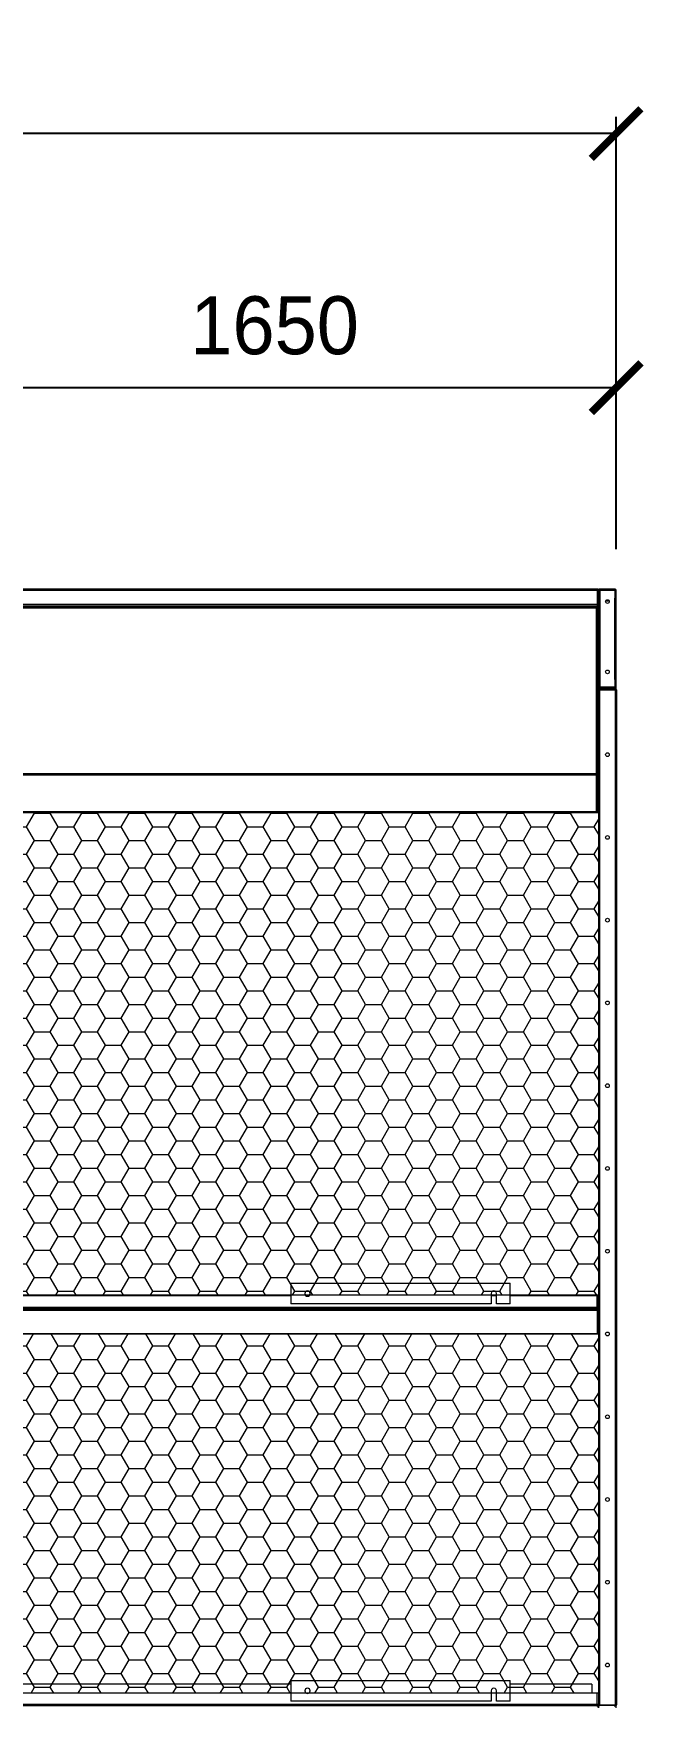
# Model space of a CAD drawing. Header units: millimetres. Extents: x 11380 to 40787, y 6310 to 27105.
# Drawn here: x 31767 to 33241, y 13545 to 17586 of the extents above; entities that cross this region are included whole.
import ezdxf

# ---------------------------------------------------------------- set-up
doc = ezdxf.new("R2010")
doc.units = ezdxf.units.MM
doc.layers.add('냉각탑_dim', color=1, linetype='Continuous')
doc.styles.add('HY울릉도L', font='')
doc.styles.get('HY울릉도L').set_extended_font_data('HY울릉도L')
doc.dimstyles.new('성지DIM', dxfattribs={"dimtxt": 3.5, "dimasz": 3, "dimexe": 1, "dimexo": 2.5, "dimgap": 2, "dimtad": 1, "dimdec": 0, "dimzin": 3, "dimdsep": 46, "dimtxsty": 'HY울릉도L', "dimblk": 'ARCHTICK', "dimcen": -2, "dimclrd": 256, "dimclre": 256, "dimclrt": 7, "dimadec": 0, "dimazin": 0, "dimtfac": 1, "dimtdec": 0, "dimtofl": 0, "dimtmove": 0, "dimatfit": 3, "dimfxl": 1, "dimtolj": 1, "dimtzin": 0, "dimlwe": -1, "dimarcsym": 0})
pattern_1 = [(0, (-379824.895, -73518.268), (57.15, 32.9955677), [38.1, -76.2]), (120, (-379824.895, -73518.268), (-57.15, 32.995568), [38.1, -76.2]), (60, (-379824.895, -73518.268), (1e-07, 65.9911357), [-76.2, 38.1])]

# ---------------------------------------------------------------- blocks, each defined once
blk = doc.blocks.new('_ArchTick')
at = {"color": 0, "linetype": 'ByBlock', "const_width": 0.15}
blk.add_lwpolyline([(-0.5, -0.5), (0.5, 0.5)], dxfattribs=at)
blk = doc.blocks.new('*D146')
at = {"layer": 'Defpoints', "color": 0, "transparency": 16777216}
for p in [(31524.6, 16730), (33174.6, 16240.4), (31524.6, 16036.3)]:
    blk.add_point(p, dxfattribs=at)
at = {"layer": '냉각탑_dim', "transparency": 16777216}
for p, q in [((31524.6, 16136.3), (31524.6, 16770)), ((33174.6, 16340.4), (33174.6, 16770))]:
    blk.add_line(p, q, dxfattribs=at)
at = {"layer": '냉각탑_dim', "lineweight": -2, "transparency": 16777216}
blk.add_line((33174.6, 16730), (31524.6, 16730), dxfattribs=at)
at = {"layer": '냉각탑_dim', "lineweight": -2, "transparency": 16777216, "xscale": 120, "yscale": 120, "zscale": 120, "rotation": 180}
blk.add_blockref('_ArchTick', (31524.6, 16730), dxfattribs=at)
at = {"layer": '냉각탑_dim', "lineweight": -2, "transparency": 16777216, "xscale": 120, "yscale": 120, "zscale": 120}
blk.add_blockref('_ArchTick', (33174.6, 16730), dxfattribs=at)
at = {"layer": '냉각탑_dim', "color": 7, "transparency": 16777216, "insert": (32349.6, 16880), "char_height": 140, "attachment_point": 5, "style": 'HY울릉도L'}
blk.add_mtext('\\A1;1650', dxfattribs=at)
blk = doc.blocks.new('*D152')
at = {"layer": 'Defpoints', "color": 0, "transparency": 16777216}
for p in [(29874.6, 17344.3), (29874.6, 16239.9), (33174.6, 16240)]:
    blk.add_point(p, dxfattribs=at)
at = {"layer": '냉각탑_dim', "transparency": 16777216}
for p, q in [((29874.6, 16339.9), (29874.6, 17384.3)), ((33174.6, 16340), (33174.6, 17384.3))]:
    blk.add_line(p, q, dxfattribs=at)
at = {"layer": '냉각탑_dim', "lineweight": -2, "transparency": 16777216}
blk.add_line((33174.6, 17344.3), (29874.6, 17344.3), dxfattribs=at)
at = {"layer": '냉각탑_dim', "lineweight": -2, "transparency": 16777216, "xscale": 120, "yscale": 120, "zscale": 120, "rotation": 180}
blk.add_blockref('_ArchTick', (29874.6, 17344.3), dxfattribs=at)
at = {"layer": '냉각탑_dim', "lineweight": -2, "transparency": 16777216, "xscale": 120, "yscale": 120, "zscale": 120}
blk.add_blockref('_ArchTick', (33174.6, 17344.3), dxfattribs=at)
at = {"layer": '냉각탑_dim', "color": 7, "transparency": 16777216, "insert": (31524.6, 17494.3), "char_height": 140, "attachment_point": 5, "style": 'HY울릉도L'}
blk.add_mtext('\\A1;3300', dxfattribs=at)
blk = doc.blocks.new('2')
at = {"lineweight": 20}
h = blk.add_hatch(dxfattribs=at)
h.set_pattern_fill('HONEY', scale=12)
h.set_pattern_definition(pattern_1)
h.paths.add_polyline_path([(29922, 15703.6), (29922, 14537.1), (33132.6, 14537.1), (33132.6, 15703.6)])
h = blk.add_hatch(dxfattribs=at)
h.set_pattern_fill('HONEY', scale=12)
h.set_pattern_definition(pattern_1)
h.paths.add_polyline_path([(29922, 14443.8), (29922, 13575.5), (33132.6, 13575.5), (33132.6, 14443.8)])
at = {"color": 7, "lineweight": 20}
for p, q in [((33128.9, 16239.9), (29920.3, 16239.9)), ((29920.3, 16206.7), (33128.9, 16206.7)), ((33127.2, 16243.3), (29922, 16243.3)), ((29920.3, 16203.3), (33128.9, 16203.3)), ((29922, 16201.3), (33127.2, 16201.3)), ((29922, 16197.9), (33127.2, 16197.9)), ((33094, 16201.7), (31880.6, 16201.7)), ((33132.6, 13548.1), (33132.6, 16070.4)), ((33135.4, 13546.7), (33135.4, 16005.3)), ((33173.4, 13546.7), (33173.4, 15999.9)), ((33176.2, 13546.7), (33176.2, 15999.9)), ((33132.6, 15797), (29922, 15797)), ((33132.6, 15793.7), (29922, 15793.7)), ((29913.8, 15703.6), (33132.6, 15703.6)), ((29916.6, 15706.2), (33132.6, 15706.2)), ((29920, 14508.4), (33129.2, 14508.4)), ((32389, 14535.5), (29920.2, 14535.5)), ((32389, 14537.1), (29924.6, 14537.1)), ((29920, 14501.1), (33129.2, 14501.1)), ((29921.4, 14505.3), (33127.8, 14505.3)), ((29921.4, 14503.6), (33127.8, 14503.6)), ((29920, 14443.8), (33129.2, 14443.8)), ((29920, 14443.6), (33129.2, 14443.6)), ((33129.2, 14443.5), (29920, 14443.5)), ((32389, 13597.1), (29924.6, 13597.1)), ((29920, 13548.4), (33129.2, 13548.4)), ((32389, 13575.5), (29920.2, 13575.5)), ((29921.4, 13545.3), (33127.8, 13545.3))]:
    blk.add_line(p, q, dxfattribs=at)
at = {"color": 7, "lineweight": 20, "ltscale": 0.000208336}
blk.add_line((33127.2, 16243.3), (33127.7, 16243.3), dxfattribs=at)
at = {"color": 7, "lineweight": 20, "ltscale": 2.9878e-05}
blk.add_line((33127.3, 16243.3), (33127.2, 16243.3), dxfattribs=at)
at = {"color": 7, "lineweight": 20, "ltscale": 1.24078e-05}
blk.add_line((33127.2, 16243.3), (33127.2, 16243.3), dxfattribs=at)
at = {"color": 7, "lineweight": 20, "ltscale": 7.39921e-06}
blk.add_line((33127.2, 16243.3), (33127.2, 16243.3), dxfattribs=at)
at = {"color": 7, "lineweight": 20, "ltscale": 1.55721e-05}
blk.add_line((33127.7, 16243.3), (33127.7, 16243.3), dxfattribs=at)
at = {"color": 7, "lineweight": 20, "ltscale": 0.000625116}
blk.add_line((33129.2, 16243.3), (33127.7, 16243.3), dxfattribs=at)
at = {"color": 7, "lineweight": 20, "ltscale": 0.001131}
blk.add_line((33128.9, 16242.7), (33128.9, 16239.9), dxfattribs=at)
at = {"color": 7, "lineweight": 20, "ltscale": 0.000414935}
for p, q in [((33128.9, 16241.6), (33129.6, 16242.3)), ((33131.6, 16242.3), (33130.9, 16241.6))]:
    blk.add_line(p, q, dxfattribs=at)
at = {"color": 7, "lineweight": 20, "ltscale": 0.013833}
blk.add_line((33128.9, 16239.9), (33128.9, 16206.7), dxfattribs=at)
at = {"color": 7, "lineweight": 20, "ltscale": 0.000708334}
blk.add_line((33128.9, 16239.9), (33130.6, 16239.9), dxfattribs=at)
at = {"color": 7, "lineweight": 20, "ltscale": 0.001417}
for p, q in [((33128.9, 16206.7), (33128.9, 16203.3)), ((33127.2, 16197.9), (33127.2, 16201.3)), ((33127.2, 16197.9), (33130.6, 16197.9)), ((33174.6, 16025.3), (33171.2, 16025.3))]:
    blk.add_line(p, q, dxfattribs=at)
at = {"color": 7, "lineweight": 20, "ltscale": 0.000708333}
for p, q in [((33128.9, 16205.3), (33130.6, 16205.3)), ((33128.6, 16199.6), (33128.6, 16197.9)), ((33130.6, 16199.6), (33130.6, 16197.9)), ((32246.1, 14503.6), (32246.1, 14505.3)), ((32249.5, 14503.6), (32249.5, 14505.3)), ((32267.7, 14503.6), (32267.7, 14505.3)), ((32271.1, 14503.6), (32271.1, 14505.3)), ((33100.6, 14505.3), (33100.6, 14503.6)), ((33127.2, 14503.6), (33127.2, 14505.3))]:
    blk.add_line(p, q, dxfattribs=at)
at = {"color": 7, "lineweight": 20, "ltscale": 4.50677e-05}
blk.add_line((33129.3, 16243.3), (33129.2, 16243.3), dxfattribs=at)
at = {"color": 7, "lineweight": 20, "ltscale": 1.38381e-05}
blk.add_line((33129.2, 16243.3), (33129.2, 16243.3), dxfattribs=at)
at = {"color": 7, "lineweight": 20, "ltscale": 1.22548e-05}
blk.add_line((33129.2, 16243.3), (33129.2, 16243.3), dxfattribs=at)
at = {"color": 7, "lineweight": 20, "ltscale": 6.372e-06}
blk.add_line((33129.2, 16243.3), (33129.2, 16243.3), dxfattribs=at)
at = {"color": 7, "lineweight": 20, "ltscale": 1.23239e-05}
blk.add_line((33129.2, 16243.3), (33129.2, 16243.3), dxfattribs=at)
at = {"color": 7, "lineweight": 20, "ltscale": 0.000334243}
blk.add_line((33130.3, 16241.3), (33131.1, 16241.3), dxfattribs=at)
at = {"color": 7, "lineweight": 20, "ltscale": 0.014417}
blk.add_line((33130.6, 16205.3), (33130.6, 16239.9), dxfattribs=at)
at = {"color": 7, "lineweight": 20, "ltscale": 0.000208346}
blk.add_line((33130.6, 16205.3), (33131.1, 16205.3), dxfattribs=at)
at = {"color": 7, "lineweight": 20, "ltscale": 0.000125672}
blk.add_line((33130.8, 16241.3), (33131.1, 16241.3), dxfattribs=at)
at = {"color": 7, "lineweight": 20, "ltscale": 0.000547297}
blk.add_line((33130.9, 16242.7), (33130.9, 16241.3), dxfattribs=at)
at = {"color": 7, "lineweight": 20, "ltscale": 0.000831268}
blk.add_line((33130.9, 16205.3), (33130.9, 16203.3), dxfattribs=at)
at = {"color": 7, "lineweight": 20, "ltscale": 0.015}
blk.add_line((33131.1, 16241.3), (33131.1, 16205.3), dxfattribs=at)
at = {"color": 7, "lineweight": 20, "ltscale": 0.00062562}
blk.add_line((33132.6, 16239.9), (33131.1, 16239.9), dxfattribs=at)
at = {"color": 7, "lineweight": 20, "ltscale": 0.000625612}
blk.add_line((33132.6, 16205.3), (33131.1, 16205.3), dxfattribs=at)
at = {"color": 7, "lineweight": 20, "ltscale": 0.000331381}
blk.add_line((33131.7, 16242.2), (33132.3, 16241.6), dxfattribs=at)
at = {"color": 7, "lineweight": 20, "ltscale": 0.000379592}
blk.add_line((33132.1, 16241.6), (33133, 16241.6), dxfattribs=at)
at = {"color": 7, "lineweight": 20, "ltscale": 0.097167}
blk.add_line((33132.6, 16006.7), (33132.6, 16239.9), dxfattribs=at)
blk.add_line((33132.6, 16006.7), (33132.6, 16239.9), dxfattribs=at)
at = {"color": 7, "lineweight": 20, "ltscale": 0.000448698}
for p, q in [((33133.3, 16242), (33134.1, 16241.3)), ((33133.3, 16004.7), (33134.1, 16005.3))]:
    blk.add_line(p, q, dxfattribs=at)
at = {"color": 7, "lineweight": 20, "ltscale": 0.001002}
for p, q in [((33133.6, 16241.3), (33136, 16241.3)), ((33133.6, 16005.3), (33136, 16005.3))]:
    blk.add_line(p, q, dxfattribs=at)
at = {"color": 7, "lineweight": 20, "ltscale": 0.000832099}
blk.add_line((33136, 16243.3), (33134, 16243.3), dxfattribs=at)
at = {"color": 7, "lineweight": 20, "ltscale": 0.000271651}
blk.add_line((33134, 16243.3), (33134, 16242.7), dxfattribs=at)
at = {"color": 7, "lineweight": 20, "ltscale": 0.014667}
for p, q in [((33136, 16243.3), (33171.2, 16243.3)), ((33171.2, 16243.3), (33136, 16243.3)), ((33136, 16241.3), (33171.2, 16241.3)), ((33171.2, 16005.3), (33136, 16005.3)), ((33136, 16005.3), (33171.2, 16005.3)), ((33171.2, 16003.3), (33136, 16003.3))]:
    blk.add_line(p, q, dxfattribs=at)
at = {"color": 7, "lineweight": 20, "ltscale": 0.000375}
for p, q in [((33136, 16240.4), (33136, 16241.3)), ((33129.4, 16199.6), (33129.4, 16200.5)), ((33130.6, 16198.4), (33130.6, 16199.3)), ((33136, 16006.2), (33136, 16005.3)), ((33130.6, 15984.2), (33130.6, 15983.3)), ((33130.6, 13548.6), (33130.6, 13547.7))]:
    blk.add_line(p, q, dxfattribs=at)
at = {"color": 7, "lineweight": 20, "ltscale": 0.01525}
for p, q in [((33136, 16240.4), (33172.6, 16240.4)), ((33172.6, 16006.2), (33136, 16006.2))]:
    blk.add_line(p, q, dxfattribs=at)
at = {"color": 7, "lineweight": 20, "ltscale": 0.097583}
blk.add_line((33136, 16006.2), (33136, 16240.4), dxfattribs=at)
at = {"color": 7, "lineweight": 20, "ltscale": 0.000583263}
blk.add_line((33172.6, 16243.3), (33171.2, 16243.3), dxfattribs=at)
at = {"color": 7, "lineweight": 20, "ltscale": 0.000374085}
blk.add_line((33171.2, 16240.4), (33171.2, 16241.3), dxfattribs=at)
at = {"color": 7, "lineweight": 20, "ltscale": 0.081667}
for p, q in [((33171.2, 16025.3), (33171.2, 16221.3)), ((33174.6, 16025.3), (33174.6, 16221.3))]:
    blk.add_line(p, q, dxfattribs=at)
at = {"color": 7, "lineweight": 20, "ltscale": 0.000583333}
for p, q in [((33171.2, 16221.3), (33172.6, 16221.3)), ((33172.6, 16025.3), (33171.2, 16025.3)), ((33135.4, 13545.3), (33135.4, 13546.7)), ((33173, 13545.3), (33173, 13546.7))]:
    blk.add_line(p, q, dxfattribs=at)
at = {"color": 7, "lineweight": 20, "ltscale": 0.000127061}
blk.add_line((33172.6, 16243.3), (33172.6, 16243), dxfattribs=at)
at = {"color": 7, "lineweight": 20, "ltscale": 0.007958}
for p, q in [((33172.6, 16221.3), (33172.6, 16240.4)), ((33172.6, 16006.2), (33172.6, 16025.3))]:
    blk.add_line(p, q, dxfattribs=at)
at = {"color": 7, "lineweight": 20, "ltscale": 0.006917}
for p, q in [((33172.6, 16223.3), (33172.6, 16239.9)), ((33174.6, 16223.3), (33174.6, 16239.9)), ((33172.6, 16006.7), (33172.6, 16023.3)), ((33174.6, 16006.7), (33174.6, 16023.3))]:
    blk.add_line(p, q, dxfattribs=at)
at = {"color": 7, "lineweight": 20, "ltscale": 0.000833333}
for p, q in [((33174.6, 16223.3), (33172.6, 16223.3)), ((33174.6, 16221.3), (33172.6, 16221.3)), ((33130.6, 16199.6), (33128.6, 16199.6)), ((33130.6, 16197.9), (33128.6, 16197.9)), ((33174.6, 16023.3), (33172.6, 16023.3)), ((33174.6, 16023.3), (33172.6, 16023.3))]:
    blk.add_line(p, q, dxfattribs=at)
at = {"color": 7, "lineweight": 20, "ltscale": 0.00018978}
blk.add_line((33174.1, 16241.6), (33174.6, 16241.6), dxfattribs=at)
at = {"color": 7, "lineweight": 20, "ltscale": 0.000708455}
blk.add_line((33174.6, 16239.9), (33174.6, 16241.6), dxfattribs=at)
at = {"color": 7, "lineweight": 20, "ltscale": 0.000832424}
blk.add_line((33174.6, 16221.3), (33174.6, 16223.3), dxfattribs=at)
at = {"color": 7, "lineweight": 20, "ltscale": 5.44556e-06}
blk.add_line((32247.2, 16201.3), (32247.2, 16201.3), dxfattribs=at)
at = {"color": 7, "lineweight": 20, "ltscale": 9.52936e-06}
blk.add_line((32247.2, 16201.3), (32247.2, 16201.3), dxfattribs=at)
at = {"color": 7, "lineweight": 20, "ltscale": 5.46643e-06}
blk.add_line((32255.5, 16201.3), (32255.5, 16201.3), dxfattribs=at)
at = {"color": 7, "lineweight": 20, "ltscale": 9.52935e-06}
blk.add_line((32255.5, 16201.3), (32255.5, 16201.3), dxfattribs=at)
at = {"color": 7, "lineweight": 20, "ltscale": 0.00067235}
blk.add_line((33094, 16201.7), (33094, 16203.3), dxfattribs=at)
at = {"color": 7, "lineweight": 20, "ltscale": 0.000160787}
blk.add_line((33094, 16201.3), (33094, 16201.7), dxfattribs=at)
at = {"color": 7, "lineweight": 20, "ltscale": 1.33962e-05}
blk.add_line((33125.7, 16201.3), (33125.7, 16201.3), dxfattribs=at)
at = {"color": 7, "lineweight": 20, "ltscale": 9.52934e-06}
blk.add_line((33125.7, 16201.3), (33125.7, 16201.3), dxfattribs=at)
at = {"color": 7, "lineweight": 20, "ltscale": 0.000708462}
blk.add_line((33128.9, 16201.3), (33127.2, 16201.3), dxfattribs=at)
at = {"color": 7, "lineweight": 20, "ltscale": 0.000166667}
blk.add_line((33127.2, 16200.5), (33127.6, 16200.5), dxfattribs=at)
at = {"color": 7, "lineweight": 20, "ltscale": 0.142705}
for p, q in [((33127.2, 15703.6), (33127.2, 16197.9)), ((33130.6, 15706.2), (33130.6, 16197.9))]:
    blk.add_line(p, q, dxfattribs=at)
at = {"color": 7, "lineweight": 20, "ltscale": 0.00075}
blk.add_line((33127.6, 16200.5), (33129.4, 16200.5), dxfattribs=at)
at = {"color": 7, "lineweight": 20, "ltscale": 0.000874532}
blk.add_line((33128.9, 16203.4), (33128.9, 16201.3), dxfattribs=at)
at = {"color": 7, "lineweight": 20, "ltscale": 0.00083325}
blk.add_line((33130.9, 16203.3), (33128.9, 16203.3), dxfattribs=at)
at = {"color": 7, "lineweight": 20, "ltscale": 0.000333342}
blk.add_line((33128.9, 16201.3), (33128.9, 16200.5), dxfattribs=at)
at = {"color": 7, "lineweight": 20, "ltscale": 0.000708036}
blk.add_line((33128.9, 16201.3), (33130.6, 16201.3), dxfattribs=at)
at = {"color": 7, "lineweight": 20, "ltscale": 0.001543}
blk.add_line((33130.6, 16199.6), (33130.6, 16203.3), dxfattribs=at)
at = {"color": 7, "lineweight": 20, "ltscale": 1.27636e-06}
blk.add_line((33130.6, 16198.4), (33130.6, 16198.4), dxfattribs=at)
at = {"color": 7, "lineweight": 20, "ltscale": 0.000833337}
blk.add_line((33130.6, 16197.9), (33132.6, 16197.9), dxfattribs=at)
at = {"color": 7, "lineweight": 20, "ltscale": 0.000833465}
blk.add_line((33132.6, 16070.3), (33130.6, 16070.3), dxfattribs=at)
at = {"color": 7, "lineweight": 20, "ltscale": 0.00337}
for p, q in [((33132.6, 15998.6), (33132.6, 16006.7)), ((33132.6, 13540), (33132.6, 13548.1))]:
    blk.add_line(p, q, dxfattribs=at)
at = {"color": 7, "lineweight": 20, "ltscale": 0.000832722}
for p, q in [((33136, 16001.3), (33136, 16003.3)), ((33171.2, 16001.3), (33171.2, 16003.3))]:
    blk.add_line(p, q, dxfattribs=at)
at = {"color": 7, "lineweight": 20, "ltscale": 0.000374998}
blk.add_line((33171.2, 16005.3), (33171.2, 16006.2), dxfattribs=at)
at = {"color": 7, "lineweight": 20, "ltscale": 0.000832419}
blk.add_line((33174.6, 16023.3), (33174.6, 16025.3), dxfattribs=at)
at = {"color": 7, "lineweight": 20, "ltscale": 0.002832}
for p, q in [((33174.6, 15999.9), (33174.6, 16006.7)), ((33174.6, 13539.9), (33174.6, 13546.7))]:
    blk.add_line(p, q, dxfattribs=at)
at = {"color": 7, "lineweight": 20, "ltscale": 0.000912135}
for p, q in [((33133.2, 15999.9), (33135.4, 15999.9)), ((33135.4, 13546.7), (33133.2, 13546.7))]:
    blk.add_line(p, q, dxfattribs=at)
at = {"color": 7, "lineweight": 20, "ltscale": 0.000341711}
for p, q in [((33133.4, 16000.5), (33134, 15999.9)), ((33129.8, 14506.2), (33129.2, 14506.7)), ((33129.8, 13546.2), (33129.2, 13546.7)), ((33133.4, 13546.2), (33134, 13546.7))]:
    blk.add_line(p, q, dxfattribs=at)
at = {"color": 7, "lineweight": 20, "ltscale": 0.000583334}
for p, q in [((33135.4, 16001.3), (33135.4, 15999.9)), ((33173, 16001.3), (33173, 15999.9)), ((33130.6, 14508.1), (33129.2, 14508.1)), ((33130.6, 14500.8), (33129.2, 14500.8)), ((33130.6, 13548.1), (33129.2, 13548.1))]:
    blk.add_line(p, q, dxfattribs=at)
at = {"color": 7, "lineweight": 20, "ltscale": 0.015667}
for p, q in [((33173, 16001.3), (33135.4, 16001.3)), ((33173, 13545.3), (33135.4, 13545.3))]:
    blk.add_line(p, q, dxfattribs=at)
at = {"color": 7, "lineweight": 20, "ltscale": 0.015833}
for p, q in [((33135.4, 15999.9), (33173.4, 15999.9)), ((33135.4, 13546.7), (33173.4, 13546.7))]:
    blk.add_line(p, q, dxfattribs=at)
at = {"color": 7, "lineweight": 20, "ltscale": 0.001167}
for p, q in [((33173.4, 15999.9), (33176.2, 15999.9)), ((33173.4, 13546.7), (33176.2, 13546.7))]:
    blk.add_line(p, q, dxfattribs=at)
at = {"color": 7, "lineweight": 20, "ltscale": 0.220833}
for p, q in [((32389, 14565.9), (32919, 14565.9)), ((32389, 13606), (32919, 13606))]:
    blk.add_line(p, q, dxfattribs=at)
at = {"color": 7, "lineweight": 20, "ltscale": 0.020754}
for p, q in [((32389, 14565.9), (32389, 14516.1)), ((32919, 14516.1), (32919, 14565.9)), ((32389, 13606), (32389, 13556.1)), ((32919, 13556.1), (32919, 13606))]:
    blk.add_line(p, q, dxfattribs=at)
at = {"color": 7, "lineweight": 20, "ltscale": 0.201458}
for p, q in [((32872.5, 14516.1), (32389, 14516.1)), ((32872.5, 14516), (32389, 14516)), ((32872.5, 13556.1), (32389, 13556.1)), ((32872.5, 13556), (32389, 13556))]:
    blk.add_line(p, q, dxfattribs=at)
at = {"color": 7, "lineweight": 20, "ltscale": 7.26298e-05}
for p, q in [((32389, 14516.1), (32389, 14516)), ((32872.5, 14516.1), (32872.5, 14516)), ((32885.5, 14516.1), (32885.5, 14516)), ((32919, 14516.1), (32919, 14516)), ((32389, 13556.1), (32389, 13556)), ((32872.5, 13556.1), (32872.5, 13556)), ((32885.5, 13556.1), (32885.5, 13556)), ((32919, 13556.1), (32919, 13556))]:
    blk.add_line(p, q, dxfattribs=at)
at = {"color": 7, "lineweight": 20, "ltscale": 0.004285}
blk.add_line((32434.1, 14537.1), (32423.8, 14537.1), dxfattribs=at)
at = {"color": 7, "lineweight": 20, "ltscale": 0.002776}
blk.add_line((32432.3, 14535.5), (32425.7, 14535.5), dxfattribs=at)
at = {"color": 7, "lineweight": 20, "ltscale": 0.010377}
for p, q in [((32872.5, 14541), (32872.5, 14516.1)), ((32885.5, 14516.1), (32885.5, 14541)), ((32872.5, 13581), (32872.5, 13556.1)), ((32885.5, 13556.1), (32885.5, 13581))]:
    blk.add_line(p, q, dxfattribs=at)
at = {"color": 7, "lineweight": 20, "ltscale": 0.005417}
for p, q in [((32885.5, 14537.1), (32872.5, 14537.1)), ((32885.5, 14535.5), (32872.5, 14535.5)), ((32885.5, 13575.5), (32872.5, 13575.5))]:
    blk.add_line(p, q, dxfattribs=at)
at = {"color": 7, "lineweight": 20, "ltscale": 0.013958}
for p, q in [((32919, 14516.1), (32885.5, 14516.1)), ((32919, 14516), (32885.5, 14516)), ((32919, 13556.1), (32885.5, 13556.1)), ((32919, 13556), (32885.5, 13556))]:
    blk.add_line(p, q, dxfattribs=at)
at = {"color": 7, "lineweight": 20, "ltscale": 0.081917}
for p, q in [((33115.6, 14537.1), (32919, 14537.1)), ((33115.6, 13597.1), (32919, 13597.1))]:
    blk.add_line(p, q, dxfattribs=at)
at = {"color": 7, "lineweight": 20, "ltscale": 0.0875}
for p, q in [((33129, 14535.5), (32919, 14535.5)), ((33129, 13575.5), (32919, 13575.5))]:
    blk.add_line(p, q, dxfattribs=at)
at = {"color": 7, "lineweight": 20, "ltscale": 0.000666714}
blk.add_line((33115.6, 14537.1), (33115.6, 14535.5), dxfattribs=at)
at = {"color": 7, "lineweight": 20, "ltscale": 0.000666667}
blk.add_line((33130.6, 14537.3), (33129, 14537.3), dxfattribs=at)
at = {"color": 0, "lineweight": 20}
for p, q in [((33129, 14537.3), (33129, 14535.5)), ((33129, 14535.5), (33129.2, 14535.5))]:
    blk.add_line(p, q, dxfattribs=at)
at = {"color": 7, "lineweight": 20, "ltscale": 0.01129}
for p, q in [((33129.2, 14508.4), (33129.2, 14535.5)), ((33129.2, 13548.4), (33129.2, 13575.5))]:
    blk.add_line(p, q, dxfattribs=at)
at = {"color": 7, "lineweight": 20, "ltscale": 0.000967409}
for p, q in [((33129.2, 14506.1), (33129.2, 14508.4)), ((33129.2, 13546.1), (33129.2, 13548.4))]:
    blk.add_line(p, q, dxfattribs=at)
at = {"color": 7, "lineweight": 20, "ltscale": 0.012167}
for p, q in [((33130.6, 14537.3), (33130.6, 14508.1)), ((33130.6, 14500.8), (33130.6, 14471.6))]:
    blk.add_line(p, q, dxfattribs=at)
at = {"color": 7, "lineweight": 20, "ltscale": 0.003042}
blk.add_line((33130.6, 14508.1), (33130.6, 14500.8), dxfattribs=at)
at = {"color": 7, "lineweight": 20, "ltscale": 0.000976837}
blk.add_line((32052.1, 14505.3), (32053.7, 14503.6), dxfattribs=at)
at = {"color": 7, "lineweight": 20, "ltscale": 0.000977023}
for p, q in [((32052.2, 14505.3), (32053.8, 14503.6)), ((32059.4, 14505.3), (32061, 14503.6)), ((32074.5, 14503.6), (32072.9, 14505.3)), ((32100.5, 14505.3), (32102.1, 14503.6)), ((32122.8, 14503.6), (32121.2, 14505.3))]:
    blk.add_line(p, q, dxfattribs=at)
at = {"color": 7, "lineweight": 20, "ltscale": 0.000976955}
blk.add_line((32115.6, 14503.6), (32114, 14505.3), dxfattribs=at)
at = {"color": 7, "lineweight": 20, "ltscale": 4.81672e-06}
blk.add_line((33127.8, 14503.6), (33127.8, 14503.6), dxfattribs=at)
at = {"color": 7, "lineweight": 20, "ltscale": 0.00080569}
blk.add_line((33128.6, 14505.5), (33128.6, 14503.5), dxfattribs=at)
at = {"color": 7, "lineweight": 20, "ltscale": 0.000849957}
blk.add_line((33129.2, 14503.1), (33129.2, 14501.1), dxfattribs=at)
at = {"color": 7, "lineweight": 20, "ltscale": 0.000341712}
blk.add_line((33129.8, 14502.8), (33129.2, 14502.2), dxfattribs=at)
at = {"color": 7, "lineweight": 20, "ltscale": 0.023877}
blk.add_line((33129.2, 14501.1), (33129.2, 14443.8), dxfattribs=at)
at = {"color": 7, "lineweight": 20, "ltscale": 0.000583335}
blk.add_line((33130.6, 14471.6), (33129.2, 14471.6), dxfattribs=at)
at = {"color": 7, "lineweight": 20, "ltscale": 5.81038e-05}
blk.add_line((33129.2, 14443.5), (33129.2, 14443.8), dxfattribs=at)
at = {"color": 7, "lineweight": 20, "ltscale": 0.009}
blk.add_line((33115.6, 13597.1), (33115.6, 13575.5), dxfattribs=at)
at = {"color": 7, "lineweight": 20, "ltscale": 0.002765}
blk.add_line((32432.3, 13575.5), (32425.7, 13575.5), dxfattribs=at)
at = {"color": 7, "lineweight": 20, "ltscale": 0.000882011}
blk.add_line((33128.6, 13545.5), (33128.6, 13543.3), dxfattribs=at)
at = {"color": 7, "lineweight": 20, "ltscale": 0.003208}
blk.add_line((33130.6, 13548.1), (33130.6, 13540.4), dxfattribs=at)
at = {"color": 7, "lineweight": 20, "ltscale": 0.000833304}
blk.add_line((33171.2, 13543.3), (33171.2, 13545.3), dxfattribs=at)
at = {"color": 0, "lineweight": 20, "elevation": 0}
for points in [[(29922, 15703.6), (33132.6, 15703.6), (33132.6, 14537.1), (29922, 14537.1)], [(29922, 14443.8), (33132.6, 14443.8), (33132.6, 13575.5), (29922, 13575.5)]]:
    blk.add_lwpolyline(points, close=True, dxfattribs=at)
at = {"color": 7, "lineweight": 20}
for centre in [(33153.6, 16213.3), (33153.6, 16043.3), (33153.6, 15843.3), (33153.6, 15643.3), (33153.6, 15643.3), (33153.6, 15443.3), (33153.6, 15443.3), (33153.6, 15243.3), (33153.6, 15043.3), (33153.6, 14843.3), (33153.6, 14643.3), (33153.6, 14443.3), (33153.6, 14243.3), (33153.6, 14043.3), (33153.6, 13843.3), (33153.6, 13643.3)]:
    blk.add_circle(centre, 4.5, dxfattribs=at)
for centre, radius, start, end in [((32249.2, 16239.9), 3.4, 89.1059, 90), ((32257.5, 16239.9), 3.4, 90, 90.8941), ((33127.2, 16239.9), 3.4, 0, 90), ((33127.7, 16239.9), 3.4, 24.3157, 90), ((33127.7, 16206.7), 3.4, 290.6601, 335.6839), ((33127.2, 16206.7), 3.4, 300, 335.6837), ((33129.2, 16239.9), 3.4, 0.702, 90), ((33127.2, 16206.7), 3.4, 359.7733, 0), ((33129.2, 16206.7), 3.4, 300, 335.6837), ((33127.7, 16206.7), 3.4, 359.8044, 0), ((33134, 16239.9), 3.4, 90, 134.9998), ((33136, 16239.9), 3.4, 90, 180), ((33136, 16239.9), 3.4, 90, 180), ((33153.6, 16219.3), 4.5, 221.8143, 318.1832), ((33151.6, 16219.3), 3, 247.6973, 329.1521), ((33171.2, 16239.9), 3.4, 0, 90), ((33171.2, 16239.9), 3.4, 0, 90), ((33171.2, 16239.9), 1.4, 20.9248, 90), ((33136, 16006.7), 3.4, 180, 217.0589), ((33136, 16006.7), 3.4, 180, 270), ((33171.2, 16006.7), 3.4, 270, 0), ((33171.2, 16006.7), 1.4, 270, 339.0626), ((33171.2, 16006.7), 1.4, 270, 339.0751), ((33135.4, 15998.5), 2.8, 90, 180), ((33171.8, 15998.5), 2.8, 30, 64.6233), ((33127.8, 14508.1), 2.8, 270, 0), ((33127.8, 14500.8), 2.8, 0, 90), ((33127.8, 13548.1), 2.8, 270, 0), ((33135.4, 13548.1), 2.8, 180, 270), ((33171.8, 13548.1), 2.8, 295.3767, 330)]:
    blk.add_arc(centre, radius, start, end, dxfattribs=at)
for centre, major_axis, ratio, start_param, end_param in [((33127.8, 16197.9), (-2.8, 0), 0.965926, 3.858864, 4.104144), ((33127.2, 15989.5), (3.4, 0), 0.087156, 0, 0.006877), ((32429, 14541), (6.5, 0), 0.996195, 0, 3.141593), ((32429, 14540.9), (6.5, 0), 0.996195, 0.013467, 3.128141), ((32879, 14541), (6.5, 0), 0.996195, 0, 3.141593), ((32879, 14540.9), (6.5, 0), 0.996195, 0, 3.141593), ((32429, 14541), (6.5, 0), 0.996195, 3.141593, 6.283185), ((32429, 13581), (6.5, 0), 0.996195, 0, 3.141593), ((32429, 13580.9), (6.5, 0), 0.996195, 0.013467, 3.128141), ((32429, 13581), (6.5, 0), 0.996195, 3.141593, 6.283185), ((32879, 13581), (6.5, 0), 0.996195, 0, 3.141593), ((32879, 13580.9), (6.5, 0), 0.996195, 0, 3.141593)]:
    blk.add_ellipse(centre, major_axis=major_axis, ratio=ratio, start_param=start_param, end_param=end_param, dxfattribs=at)
for points in [[(33128.9, 16242.7), (33128.5, 16242.9), (33128.2, 16243.1), (33127.9, 16243.3), (33127.5, 16243.3), (33127.2, 16243.3)], [(33130.9, 16242.7), (33130.5, 16242.9), (33130.2, 16243.1), (33129.9, 16243.3), (33129.5, 16243.3), (33129.2, 16243.3)], [(33133.2, 15999.9), (33133, 15999.7), (33132.8, 15999.4), (33132.6, 15999.1), (33132.6, 15998.8), (33132.6, 15998.5)], [(33129.2, 14506.1), (33128.9, 14505.8), (33128.6, 14505.6), (33128.4, 14505.4), (33128.1, 14505.3), (33127.8, 14505.3)], [(33129.2, 14503.1), (33128.9, 14503.3), (33128.6, 14503.5), (33128.3, 14503.6), (33128.1, 14503.6), (33127.8, 14503.6)], [(33129.2, 13546.1), (33128.9, 13545.8), (33128.6, 13545.6), (33128.4, 13545.4), (33128.1, 13545.3), (33127.8, 13545.3)], [(33133.2, 13546.7), (33133, 13547), (33132.8, 13547.3), (33132.6, 13547.6), (33132.6, 13547.9), (33132.6, 13548.1)]]:
    blk.add_open_spline(points, degree=5, dxfattribs=at)
for points, knots in [([(33133.6, 16241.3), (33133.2, 16241.1), (33133, 16240.8), (33132.8, 16240.6), (33132.6, 16240.3), (33132.6, 16240), (33132.6, 16240), (33132.6, 16240), (33132.6, 16239.9)], [0, 0, 0, 0, 0, 0, 4.644554, 4.644554, 4.644554, 5.125492, 5.125492, 5.125492, 5.125492, 5.125492, 5.125492]), ([(33132.6, 16070.3), (33132.6, 16070.4), (33132.5, 16070.5), (33132.5, 16070.6), (33132.2, 16070.9), (33131.7, 16071.1), (33131.4, 16071.3), (33131, 16071.4), (33130.6, 16071.5)], [0, 0, 0, 0, 0, 0, 2.029663, 2.029663, 2.029663, 5.473953, 5.473953, 5.473953, 5.473953, 5.473953, 5.473953]), ([(33133.6, 16005.3), (33133.2, 16005.6), (33133, 16005.8), (33132.8, 16006.1), (33132.6, 16006.4), (33132.6, 16006.7), (33132.6, 16006.7), (33132.6, 16006.7), (33132.6, 16006.7)], [0, 0, 0, 0, 0, 0, 4.644554, 4.644554, 4.644554, 5.125492, 5.125492, 5.125492, 5.125492, 5.125492, 5.125492])]:
    blk.add_open_spline(points, degree=5, knots=knots, dxfattribs=at)

msp = doc.modelspace()

# ---------------------------------------------------------------- block references
msp.add_blockref('2', (0, 0))

# ---------------------------------------------------------------- dimensions: what is measured, and where the dimension line sits
at = {"layer": '냉각탑_dim'}
for base, p1, p2, picture, middle in [((29874.6, 17344.3), (33174.6, 16240), (29874.6, 16239.9), '*D152', (31524.6, 17494.3)), ((31524.6, 16730), (33174.6, 16240.4), (31524.6, 16036.3), '*D146', (32349.6, 16880))]:
    dim = msp.add_linear_dim(base=base, p1=p1, p2=p2, dimstyle='성지DIM', override={"dimscale": 40}, dxfattribs=at)
    dim.commit()
    dim.dimension.update_dxf_attribs({"geometry": picture, "text_midpoint": middle})

doc.saveas('drawing.dxf')
